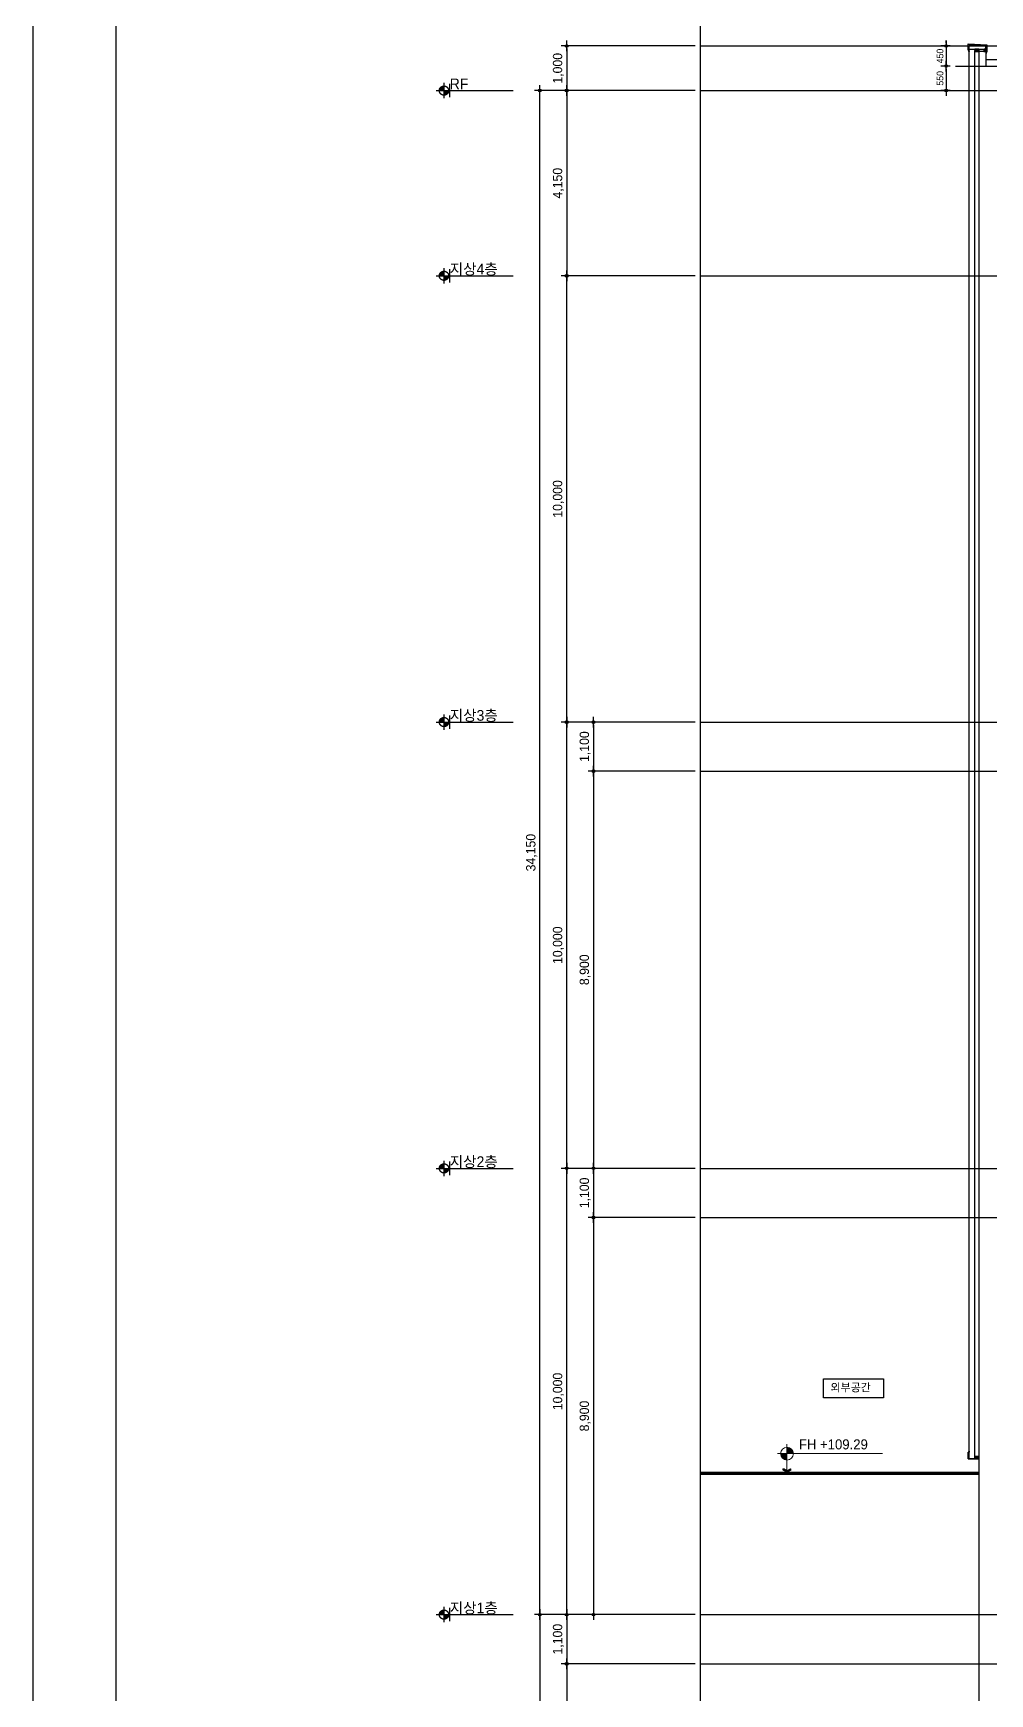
# Model space of a CAD drawing. Header units: millimetres. Extents: x 11948722 to 13111668, y -10771712 to -10232988.
# Drawn here: x 12051412 to 12072851, y -10567937 to -10530727 of the extents above; entities that cross this region are included whole.
import ezdxf
from ezdxf.enums import TextEntityAlignment as Align

# ---------------------------------------------------------------- set-up
doc = ezdxf.new("R2010")
doc.units = ezdxf.units.MM
doc.header["$LTSCALE"] = 150
doc.header["$MEASUREMENT"] = 0
for name, pattern in [('CEN', [6.2, 6, -0.1, 0, -0.1]), ('Xref-계단단면도$0$CEN', [62, 60, -1, 0, -1]), ('Xref-계단단면도$0$CENTERk1', [12.3, 10, -1, 0.3, -1])]:
    doc.linetypes.add(name, pattern=pattern)
doc.layers.get('0').update_dxf_attribs({"linetype": 'CONTINUOUS'})
doc.layers.get('Defpoints').update_dxf_attribs({"color": 117, "linetype": 'CONTINUOUS'})
for name, color, linetype in [('A-FIN-4', 9, 'CONTINUOUS'), ('A-STEEL-7', 7, 'CONTINUOUS'), ('A-중심선', 10, 'CEN'), ('CON-C', 2, 'CONTINUOUS'), ('ELE-3', 7, 'CONTINUOUS'), ('FIN-1', 9, 'CONTINUOUS'), ('PIR판넬', 4, 'CONTINUOUS'), ('Xref-계단단면도$0$3 dim0', 7, 'CONTINUOUS'), ('Xref-계단단면도$0$A-TEX-SYM', 3, 'CONTINUOUS'), ('Xref-계단단면도$0$A-TXT-3.0', 3, 'CONTINUOUS'), ('Xref-계단단면도$0$CEN', 1, 'CONTINUOUS'), ('Xref-계단단면도$0$DIM', 7, 'CONTINUOUS'), ('Xref-계단단면도$0$Dimtxt_011-237-1261', 253, 'CONTINUOUS'), ('Xref-계단단면도$0$square', 143, 'CONTINUOUS'), ('Xref-계단단면도$0$stru_011-237-1261', 3, 'CONTINUOUS'), ('Xref-계단단면도$0$SYM', 7, 'CONTINUOUS'), ('Xref-계단단면도$0$SYM-1', 7, 'CONTINUOUS'), ('Xref-계단단면도$0$TEX', 3, 'CONTINUOUS'), ('Xref-계단단면도$0$TEX-SYM', 3, 'CONTINUOUS'), ('판넬_PIR 우레탄', 4, 'CONTINUOUS')]:
    doc.layers.add(name, color=color, linetype=linetype)
doc.layers.add('Xref-계단단면도$0$박스', color=6, linetype='CONTINUOUS', lineweight=15)
doc.styles.add('Xref-계단단면도$0$나눔고딕 Se', font='')
doc.styles.add('Xref-계단단면도$0$돋움', font='')
doc.styles.get('Xref-계단단면도$0$나눔고딕 Se').set_extended_font_data('Dotum')
doc.styles.get('Xref-계단단면도$0$돋움').set_extended_font_data('Dotum')
doc.dimstyles.new('Xref-계단단면도$0$A1-100', dxfattribs={"dimtxt": 3, "dimasz": 1, "dimexe": 2, "dimexo": 2, "dimgap": 1, "dimtad": 1, "dimdec": 0, "dimzin": 12, "dimdsep": 46, "dimlunit": 6, "dimtxsty": 'Xref-계단단면도$0$나눔고딕 Se', "dimblk1": 'Xref-계단단면도$0$DIMDOT', "dimblk2": 'Xref-계단단면도$0$DIMDOT', "dimsah": 1, "dimcen": -1, "dimdle": 2, "dimclrd": 256, "dimclre": 256, "dimclrt": 3, "dimadec": 0, "dimazin": 0, "dimtfac": 1, "dimtdec": 0, "dimtix": 1, "dimtmove": 2, "dimatfit": 3, "dimldrblk": 'Xref-계단단면도$0$DIMDOT', "dimfxl": 1, "dimtvp": 1, "dimtolj": 1, "dimtzin": 12, "dimlwd": -1, "dimlwe": -1, "dimarcsym": 0})

# ---------------------------------------------------------------- blocks, each defined once
blk = doc.blocks.new('Xref-계단단면도$0$DIMDOT')
at = {"color": 0}
blk.add_line((-2, 0), (2, 0), dxfattribs=at)
for radius in [0.5, 0.25]:
    blk.add_circle((0, 0), radius, dxfattribs=at)
blk = doc.blocks.new('*D737')
at = {"layer": 'Defpoints', "color": 0, "transparency": 16777216}
for p in [(12062768, -10532013), (12066368, -10532013), (12066368, -10566163)]:
    blk.add_point(p, dxfattribs=at)
at = {"layer": 'Xref-계단단면도$0$3 dim0', "transparency": 16777216}
for p, q in [((12066248, -10532013), (12062648, -10532013)), ((12062768, -10566103), (12062768, -10532073)), ((12066248, -10566163), (12062648, -10566163))]:
    blk.add_line(p, q, dxfattribs=at)
at = {"layer": 'Xref-계단단면도$0$3 dim0', "transparency": 16777216, "xscale": 60, "yscale": 60, "zscale": 60}
for p, rotation in [((12062768, -10532013), 90), ((12062768, -10566163), 270)]:
    blk.add_blockref('Xref-계단단면도$0$DIMDOT', p, dxfattribs=dict(at, rotation=rotation))
at = {"layer": 'Xref-계단단면도$0$3 dim0', "color": 3, "transparency": 16777216, "insert": (12062583, -10549088), "char_height": 210, "attachment_point": 5, "rotation": 90, "style": 'Xref-계단단면도$0$나눔고딕 Se'}
blk.add_mtext('\\A1;34,150', dxfattribs=at)
blk = doc.blocks.new('*D738')
at = {"layer": 'Defpoints', "color": 0, "transparency": 16777216}
for p in [(12066368, -10566163), (12062768, -10576163), (12066368, -10576163)]:
    blk.add_point(p, dxfattribs=at)
at = {"layer": 'Xref-계단단면도$0$3 dim0', "transparency": 16777216}
for p, q in [((12066248, -10566163), (12062648, -10566163)), ((12062768, -10566223), (12062768, -10576103)), ((12066248, -10576163), (12062648, -10576163))]:
    blk.add_line(p, q, dxfattribs=at)
at = {"layer": 'Xref-계단단면도$0$3 dim0', "transparency": 16777216, "xscale": 60, "yscale": 60, "zscale": 60}
for p, rotation in [((12062768, -10566163), 90), ((12062768, -10576163), 270)]:
    blk.add_blockref('Xref-계단단면도$0$DIMDOT', p, dxfattribs=dict(at, rotation=rotation))
at = {"layer": 'Xref-계단단면도$0$3 dim0', "color": 3, "transparency": 16777216, "insert": (12062583, -10571163), "char_height": 210, "attachment_point": 5, "rotation": 90, "style": 'Xref-계단단면도$0$나눔고딕 Se'}
blk.add_mtext('\\A1;10,000', dxfattribs=at)
blk = doc.blocks.new('*D739')
at = {"layer": 'Defpoints', "color": 0, "transparency": 16777216}
for p in [(12066368, -10532013), (12063368, -10536163), (12066368, -10536163)]:
    blk.add_point(p, dxfattribs=at)
at = {"layer": 'Xref-계단단면도$0$3 dim0', "transparency": 16777216}
for p, q in [((12066248, -10532013), (12063248, -10532013)), ((12063368, -10532073), (12063368, -10536103)), ((12066248, -10536163), (12063248, -10536163))]:
    blk.add_line(p, q, dxfattribs=at)
at = {"layer": 'Xref-계단단면도$0$3 dim0', "transparency": 16777216, "xscale": 60, "yscale": 60, "zscale": 60}
for p, rotation in [((12063368, -10532013), 90), ((12063368, -10536163), 270)]:
    blk.add_blockref('Xref-계단단면도$0$DIMDOT', p, dxfattribs=dict(at, rotation=rotation))
at = {"layer": 'Xref-계단단면도$0$3 dim0', "color": 3, "transparency": 16777216, "insert": (12063183, -10534088), "char_height": 210, "attachment_point": 5, "rotation": 90, "style": 'Xref-계단단면도$0$나눔고딕 Se'}
blk.add_mtext('\\A1;4,150', dxfattribs=at)
blk = doc.blocks.new('*D740')
at = {"layer": 'Defpoints', "color": 0, "transparency": 16777216}
for p in [(12063368, -10536163), (12066368, -10536163), (12066368, -10546163)]:
    blk.add_point(p, dxfattribs=at)
at = {"layer": 'Xref-계단단면도$0$3 dim0', "transparency": 16777216}
for p, q in [((12066248, -10536163), (12063248, -10536163)), ((12063368, -10546103), (12063368, -10536223)), ((12066248, -10546163), (12063248, -10546163))]:
    blk.add_line(p, q, dxfattribs=at)
at = {"layer": 'Xref-계단단면도$0$3 dim0', "transparency": 16777216, "xscale": 60, "yscale": 60, "zscale": 60}
for p, rotation in [((12063368, -10536163), 90), ((12063368, -10546163), 270)]:
    blk.add_blockref('Xref-계단단면도$0$DIMDOT', p, dxfattribs=dict(at, rotation=rotation))
at = {"layer": 'Xref-계단단면도$0$3 dim0', "color": 3, "transparency": 16777216, "insert": (12063183, -10541163), "char_height": 210, "attachment_point": 5, "rotation": 90, "style": 'Xref-계단단면도$0$나눔고딕 Se'}
blk.add_mtext('\\A1;10,000', dxfattribs=at)
blk = doc.blocks.new('*D741')
at = {"layer": 'Defpoints', "color": 0, "transparency": 16777216}
for p in [(12066368, -10567263), (12063368, -10576163), (12066368, -10576163)]:
    blk.add_point(p, dxfattribs=at)
at = {"layer": 'Xref-계단단면도$0$3 dim0', "transparency": 16777216}
for p, q in [((12066248, -10567263), (12063248, -10567263)), ((12063368, -10567323), (12063368, -10576103)), ((12066248, -10576163), (12063248, -10576163))]:
    blk.add_line(p, q, dxfattribs=at)
at = {"layer": 'Xref-계단단면도$0$3 dim0', "transparency": 16777216, "xscale": 60, "yscale": 60, "zscale": 60}
for p, rotation in [((12063368, -10567263), 90), ((12063368, -10576163), 270)]:
    blk.add_blockref('Xref-계단단면도$0$DIMDOT', p, dxfattribs=dict(at, rotation=rotation))
at = {"layer": 'Xref-계단단면도$0$3 dim0', "color": 3, "transparency": 16777216, "insert": (12063183, -10571713), "char_height": 210, "attachment_point": 5, "rotation": 90, "style": 'Xref-계단단면도$0$나눔고딕 Se'}
blk.add_mtext('\\A1;8,900', dxfattribs=at)
blk = doc.blocks.new('*D747')
at = {"layer": 'Defpoints', "color": 0, "transparency": 16777216}
for p in [(12063368, -10546163), (12066368, -10546163), (12066368, -10556163)]:
    blk.add_point(p, dxfattribs=at)
at = {"layer": 'Xref-계단단면도$0$3 dim0', "transparency": 16777216}
for p, q in [((12066248, -10546163), (12063248, -10546163)), ((12063368, -10556103), (12063368, -10546223)), ((12066248, -10556163), (12063248, -10556163))]:
    blk.add_line(p, q, dxfattribs=at)
at = {"layer": 'Xref-계단단면도$0$3 dim0', "transparency": 16777216, "xscale": 60, "yscale": 60, "zscale": 60}
for p, rotation in [((12063368, -10546163), 90), ((12063368, -10556163), 270)]:
    blk.add_blockref('Xref-계단단면도$0$DIMDOT', p, dxfattribs=dict(at, rotation=rotation))
at = {"layer": 'Xref-계단단면도$0$3 dim0', "color": 3, "transparency": 16777216, "insert": (12063183, -10551163), "char_height": 210, "attachment_point": 5, "rotation": 90, "style": 'Xref-계단단면도$0$나눔고딕 Se'}
blk.add_mtext('\\A1;10,000', dxfattribs=at)
blk = doc.blocks.new('*D748')
at = {"layer": 'Defpoints', "color": 0, "transparency": 16777216}
for p in [(12063368, -10556163), (12066368, -10556163), (12066368, -10566163)]:
    blk.add_point(p, dxfattribs=at)
at = {"layer": 'Xref-계단단면도$0$3 dim0', "transparency": 16777216}
for p, q in [((12066248, -10556163), (12063248, -10556163)), ((12063368, -10566103), (12063368, -10556223)), ((12066248, -10566163), (12063248, -10566163))]:
    blk.add_line(p, q, dxfattribs=at)
at = {"layer": 'Xref-계단단면도$0$3 dim0', "transparency": 16777216, "xscale": 60, "yscale": 60, "zscale": 60}
for p, rotation in [((12063368, -10556163), 90), ((12063368, -10566163), 270)]:
    blk.add_blockref('Xref-계단단면도$0$DIMDOT', p, dxfattribs=dict(at, rotation=rotation))
at = {"layer": 'Xref-계단단면도$0$3 dim0', "color": 3, "transparency": 16777216, "insert": (12063183, -10561163), "char_height": 210, "attachment_point": 5, "rotation": 90, "style": 'Xref-계단단면도$0$나눔고딕 Se'}
blk.add_mtext('\\A1;10,000', dxfattribs=at)
blk = doc.blocks.new('*D752')
at = {"layer": 'Defpoints', "color": 0, "transparency": 16777216}
for p in [(12066368, -10566163), (12063368, -10567263), (12066368, -10567263)]:
    blk.add_point(p, dxfattribs=at)
at = {"layer": 'Xref-계단단면도$0$3 dim0', "transparency": 16777216}
for p, q in [((12066248, -10566163), (12063248, -10566163)), ((12063368, -10566223), (12063368, -10567203)), ((12066248, -10567263), (12063248, -10567263))]:
    blk.add_line(p, q, dxfattribs=at)
at = {"layer": 'Xref-계단단면도$0$3 dim0', "transparency": 16777216, "xscale": 60, "yscale": 60, "zscale": 60}
for p, rotation in [((12063368, -10566163), 90), ((12063368, -10567263), 270)]:
    blk.add_blockref('Xref-계단단면도$0$DIMDOT', p, dxfattribs=dict(at, rotation=rotation))
at = {"layer": 'Xref-계단단면도$0$3 dim0', "color": 3, "transparency": 16777216, "insert": (12063183, -10566713), "char_height": 210, "attachment_point": 5, "rotation": 90, "style": 'Xref-계단단면도$0$나눔고딕 Se'}
blk.add_mtext('\\A1;1,100', dxfattribs=at)
blk = doc.blocks.new('*D755')
at = {"layer": 'Defpoints', "color": 0, "transparency": 16777216}
for p in [(12066368, -10557263), (12063968, -10566163), (12066368, -10566163)]:
    blk.add_point(p, dxfattribs=at)
at = {"layer": 'Xref-계단단면도$0$3 dim0', "transparency": 16777216}
for p, q in [((12066248, -10557263), (12063848, -10557263)), ((12063968, -10557323), (12063968, -10566103)), ((12066248, -10566163), (12063848, -10566163))]:
    blk.add_line(p, q, dxfattribs=at)
at = {"layer": 'Xref-계단단면도$0$3 dim0', "transparency": 16777216, "xscale": 60, "yscale": 60, "zscale": 60}
for p, rotation in [((12063968, -10557263), 90), ((12063968, -10566163), 270)]:
    blk.add_blockref('Xref-계단단면도$0$DIMDOT', p, dxfattribs=dict(at, rotation=rotation))
at = {"layer": 'Xref-계단단면도$0$3 dim0', "color": 3, "transparency": 16777216, "insert": (12063783, -10561713), "char_height": 210, "attachment_point": 5, "rotation": 90, "style": 'Xref-계단단면도$0$나눔고딕 Se'}
blk.add_mtext('\\A1;8,900', dxfattribs=at)
blk = doc.blocks.new('*D756')
at = {"layer": 'Defpoints', "color": 0, "transparency": 16777216}
for p in [(12066368, -10556163), (12063968, -10557263), (12066368, -10557263)]:
    blk.add_point(p, dxfattribs=at)
at = {"layer": 'Xref-계단단면도$0$3 dim0', "transparency": 16777216}
for p, q in [((12066248, -10556163), (12063848, -10556163)), ((12063968, -10556223), (12063968, -10557203)), ((12066248, -10557263), (12063848, -10557263))]:
    blk.add_line(p, q, dxfattribs=at)
at = {"layer": 'Xref-계단단면도$0$3 dim0', "transparency": 16777216, "xscale": 60, "yscale": 60, "zscale": 60}
for p, rotation in [((12063968, -10556163), 90), ((12063968, -10557263), 270)]:
    blk.add_blockref('Xref-계단단면도$0$DIMDOT', p, dxfattribs=dict(at, rotation=rotation))
at = {"layer": 'Xref-계단단면도$0$3 dim0', "color": 3, "transparency": 16777216, "insert": (12063783, -10556713), "char_height": 210, "attachment_point": 5, "rotation": 90, "style": 'Xref-계단단면도$0$나눔고딕 Se'}
blk.add_mtext('\\A1;1,100', dxfattribs=at)
blk = doc.blocks.new('*D757')
at = {"layer": 'Defpoints', "color": 0, "transparency": 16777216}
for p in [(12066368, -10547263), (12063968, -10556163), (12066368, -10556163)]:
    blk.add_point(p, dxfattribs=at)
at = {"layer": 'Xref-계단단면도$0$3 dim0', "transparency": 16777216}
for p, q in [((12066248, -10547263), (12063848, -10547263)), ((12063968, -10547323), (12063968, -10556103)), ((12066248, -10556163), (12063848, -10556163))]:
    blk.add_line(p, q, dxfattribs=at)
at = {"layer": 'Xref-계단단면도$0$3 dim0', "transparency": 16777216, "xscale": 60, "yscale": 60, "zscale": 60}
for p, rotation in [((12063968, -10547263), 90), ((12063968, -10556163), 270)]:
    blk.add_blockref('Xref-계단단면도$0$DIMDOT', p, dxfattribs=dict(at, rotation=rotation))
at = {"layer": 'Xref-계단단면도$0$3 dim0', "color": 3, "transparency": 16777216, "insert": (12063783, -10551713), "char_height": 210, "attachment_point": 5, "rotation": 90, "style": 'Xref-계단단면도$0$나눔고딕 Se'}
blk.add_mtext('\\A1;8,900', dxfattribs=at)
blk = doc.blocks.new('*D758')
at = {"layer": 'Defpoints', "color": 0, "transparency": 16777216}
for p in [(12066368, -10546163), (12063968, -10547263), (12066368, -10547263)]:
    blk.add_point(p, dxfattribs=at)
at = {"layer": 'Xref-계단단면도$0$3 dim0', "transparency": 16777216}
for p, q in [((12066248, -10546163), (12063848, -10546163)), ((12063968, -10546223), (12063968, -10547203)), ((12066248, -10547263), (12063848, -10547263))]:
    blk.add_line(p, q, dxfattribs=at)
at = {"layer": 'Xref-계단단면도$0$3 dim0', "transparency": 16777216, "xscale": 60, "yscale": 60, "zscale": 60}
for p, rotation in [((12063968, -10546163), 90), ((12063968, -10547263), 270)]:
    blk.add_blockref('Xref-계단단면도$0$DIMDOT', p, dxfattribs=dict(at, rotation=rotation))
at = {"layer": 'Xref-계단단면도$0$3 dim0', "color": 3, "transparency": 16777216, "insert": (12063783, -10546713), "char_height": 210, "attachment_point": 5, "rotation": 90, "style": 'Xref-계단단면도$0$나눔고딕 Se'}
blk.add_mtext('\\A1;1,100', dxfattribs=at)
blk = doc.blocks.new('Xref-계단단면도$0$arrow1')
for p, q in [((0, 0), (0.29, 0.5)), ((0, 0), (0.29, -0.5)), ((0.16, 0), (0.41, 0.43)), ((0.16, 0), (0.41, -0.43)), ((0.29, 0.5), (0.41, 0.43)), ((0.29, -0.5), (0.41, -0.43))]:
    blk.add_line(p, q)
blk = doc.blocks.new('*D1042')
at = {"layer": 'Defpoints', "color": 0, "transparency": 16777216}
for p in [(12066368, -10531013), (12063368, -10532013), (12066368, -10532013)]:
    blk.add_point(p, dxfattribs=at)
at = {"layer": 'Xref-계단단면도$0$3 dim0', "transparency": 16777216}
for p, q in [((12066248, -10531013), (12063248, -10531013)), ((12063368, -10531073), (12063368, -10531953)), ((12066248, -10532013), (12063248, -10532013))]:
    blk.add_line(p, q, dxfattribs=at)
at = {"layer": 'Xref-계단단면도$0$3 dim0', "transparency": 16777216, "xscale": 60, "yscale": 60, "zscale": 60}
for p, rotation in [((12063368, -10531013), 90), ((12063368, -10532013), 270)]:
    blk.add_blockref('Xref-계단단면도$0$DIMDOT', p, dxfattribs=dict(at, rotation=rotation))
at = {"layer": 'Xref-계단단면도$0$3 dim0', "color": 3, "transparency": 16777216, "insert": (12063183, -10531513), "char_height": 210, "attachment_point": 5, "rotation": 90, "style": 'Xref-계단단면도$0$나눔고딕 Se'}
blk.add_mtext('\\A1;1,000', dxfattribs=at)
blk = doc.blocks.new('Xref-계단단면도$0$square100x50')
at = {"layer": 'Xref-계단단면도$0$CEN', "linetype": 'Xref-계단단면도$0$CENTERk1', "ltscale": 0.01}
for p, q in [((-45, 5), (45, 45)), ((-45, 45), (45, 5))]:
    blk.add_line(p, q, dxfattribs=at)
at = {"layer": 'Xref-계단단면도$0$stru_011-237-1261'}
for points in [[(50, 42, 0.414214), (42, 50), (-42, 50, 0.414214), (-50, 42), (-50, 8, 0.414214), (-42, 0), (42, 0, 0.414214), (50, 8)], [(47, 42, 0.414214), (42, 47), (-42, 47, 0.414214), (-47, 42), (-47, 8, 0.414214), (-42, 3), (42, 3, 0.414214), (47, 8)]]:
    blk.add_lwpolyline(points, format="xyb", close=True, dxfattribs=at)
blk = doc.blocks.new('Xref-계단단면도$0$square50x50x2.3')
at = {"layer": 'Xref-계단단면도$0$CEN', "linetype": 'Xref-계단단면도$0$CENTERk1', "ltscale": 0.01}
for p, q in [((-20, 5), (20, 45)), ((-20, 45), (20, 5))]:
    blk.add_line(p, q, dxfattribs=at)
at = {"layer": 'Xref-계단단면도$0$stru_011-237-1261'}
for points in [[(-17, 50, 0.414214), (-25, 42), (-25, 8, 0.414214), (-17, 0), (17, 0, 0.414214), (25, 8), (25, 42, 0.414214), (17, 50)], [(-17, 3), (17, 3, 0.414214), (22, 8), (22, 42, 0.414214), (17, 47), (-17, 47, 0.414214), (-22, 42), (-22, 8, 0.414214)]]:
    blk.add_lwpolyline(points, format="xyb", close=True, dxfattribs=at)
blk = doc.blocks.new('각-50X100')
at = {"layer": 'A-STEEL-7', "color": 1}
for p, q in [((-22.7, -2.3), (22.7, -97.7)), ((-22.7, -97.7), (22.7, -2.3))]:
    blk.add_line(p, q, dxfattribs=at)
at = {"layer": 'A-STEEL-7'}
blk.add_lwpolyline([(-25, 0), (25, 0), (25, -100), (-25, -100)], close=True, dxfattribs=at)
at = {"layer": 'A-STEEL-7', "color": 251}
blk.add_lwpolyline([(-22.7, -2.3), (22.7, -2.3), (22.7, -97.7), (-22.7, -97.7)], close=True, dxfattribs=at)
blk = doc.blocks.new('*D1310')
at = {"layer": 'Defpoints', "color": 0, "transparency": 16777216}
for p in [(12072082, -10531463), (12071871, -10532013), (12072082, -10532013)]:
    blk.add_point(p, dxfattribs=at)
at = {"layer": 'Xref-계단단면도$0$3 dim0', "transparency": 16777216}
for p, q in [((12071962, -10531463), (12071751, -10531463)), ((12071871, -10531523), (12071871, -10531953)), ((12071962, -10532013), (12071751, -10532013))]:
    blk.add_line(p, q, dxfattribs=at)
at = {"layer": 'Xref-계단단면도$0$3 dim0', "transparency": 16777216, "xscale": 60, "yscale": 60, "zscale": 60}
for p, rotation in [((12071871, -10531463), 90), ((12071871, -10532013), 270)]:
    blk.add_blockref('Xref-계단단면도$0$DIMDOT', p, dxfattribs=dict(at, rotation=rotation))
at = {"layer": 'Xref-계단단면도$0$3 dim0', "color": 3, "transparency": 16777216, "insert": (12071736, -10531738), "char_height": 150, "attachment_point": 5, "rotation": 90, "style": 'Xref-계단단면도$0$나눔고딕 Se'}
blk.add_mtext('\\A1;550', dxfattribs=at)
blk = doc.blocks.new('*D1311')
at = {"layer": 'Defpoints', "color": 0, "transparency": 16777216}
for p in [(12072082, -10531013), (12071871, -10531463), (12072082, -10531463)]:
    blk.add_point(p, dxfattribs=at)
at = {"layer": 'Xref-계단단면도$0$3 dim0', "transparency": 16777216}
for p, q in [((12071871, -10530953), (12071871, -10530893)), ((12071962, -10531013), (12071751, -10531013)), ((12071871, -10531013), (12071871, -10531463)), ((12071962, -10531463), (12071751, -10531463)), ((12071871, -10531523), (12071871, -10531583))]:
    blk.add_line(p, q, dxfattribs=at)
at = {"layer": 'Xref-계단단면도$0$3 dim0', "transparency": 16777216, "xscale": 60, "yscale": 60, "zscale": 60}
for p, rotation in [((12071871, -10531013), 270), ((12071871, -10531463), 90)]:
    blk.add_blockref('Xref-계단단면도$0$DIMDOT', p, dxfattribs=dict(at, rotation=rotation))
at = {"layer": 'Xref-계단단면도$0$3 dim0', "color": 3, "transparency": 16777216, "insert": (12071736, -10531238), "char_height": 150, "attachment_point": 5, "rotation": 90, "style": 'Xref-계단단면도$0$나눔고딕 Se'}
blk.add_mtext('\\A1;450', dxfattribs=at)

msp = doc.modelspace()

# ---------------------------------------------------------------- hatches: boundary and pattern name
at = {"layer": 'Xref-계단단면도$0$SYM', "linetype": 'Xref-계단단면도$0$CEN'}
h = msp.add_hatch(color=7, dxfattribs=at)
h.paths.add_polyline_path([(12060721.8, -10532012.8), (12060618.6, -10532012.8), (12060618.6, -10532116, 0.4142136)])
h.paths.add_polyline_path([(12060618.6, -10531909.6, 0.4142136), (12060515.3, -10532012.8), (12060618.6, -10532012.8)])
h = msp.add_hatch(color=7, dxfattribs=at)
h.paths.add_polyline_path([(12060721.8, -10536162.8), (12060618.6, -10536162.8), (12060618.6, -10536266, 0.4142136)])
h.paths.add_polyline_path([(12060618.6, -10536059.6, 0.4142136), (12060515.3, -10536162.8), (12060618.6, -10536162.8)])
h = msp.add_hatch(color=7, dxfattribs=at)
h.paths.add_polyline_path([(12060721.8, -10546162.8), (12060618.6, -10546162.8), (12060618.6, -10546266, 0.4142136)])
h.paths.add_polyline_path([(12060618.6, -10546059.6, 0.4142136), (12060515.3, -10546162.8), (12060618.6, -10546162.8)])
h = msp.add_hatch(color=7, dxfattribs=at)
h.paths.add_polyline_path([(12060721.8, -10556162.8), (12060618.6, -10556162.8), (12060618.6, -10556266, 0.4142136)])
h.paths.add_polyline_path([(12060618.6, -10556059.6, 0.4142136), (12060515.3, -10556162.8), (12060618.6, -10556162.8)])
h = msp.add_hatch(color=7, dxfattribs=at)
h.paths.add_polyline_path([(12060721.8, -10566162.8), (12060618.6, -10566162.8), (12060618.6, -10566266, 0.4142136)])
h.paths.add_polyline_path([(12060618.6, -10566059.6, 0.4142136), (12060515.3, -10566162.8), (12060618.6, -10566162.8)])
at = {"layer": 'Xref-계단단면도$0$박스', "ltscale": 0.1}
h = msp.add_hatch(dxfattribs=at)
h.set_pattern_fill('ANSI31', color=256, scale=0.179786)
h.set_pattern_definition([(45, (-111296.794203, 14290), (-0.015890984760856, 0.015890984760856), [])])
h.paths.add_polyline_path([(12068305.1, -10562412.3), (12068305.1, -10562556.1), (12068448.9, -10562556.1, 0.4142136)])
h.paths.add_polyline_path([(12068305.1, -10562556.1), (12068161.3, -10562556.1, 0.4142136), (12068305.1, -10562699.9)])

# ---------------------------------------------------------------- linework, layer by layer
at = {"layer": 'A-FIN-4'}
msp.add_line((12072763.6, -10531312.8), (12076563.6, -10531312.8), dxfattribs=at)
at = {"layer": 'A-중심선', "linetype": 'ByBlock', "ltscale": 0.5}
for p, q in [((12066368.4, -10531012.8), (12083994.3, -10531012.8)), ((12072081.9, -10531462.8), (12077179.3, -10531462.8)), ((12066368.4, -10532012.8), (12083994.3, -10532012.8)), ((12066368.4, -10536162.8), (12083994.3, -10536162.8)), ((12066368.4, -10546162.8), (12083994.3, -10546162.8)), ((12066368.4, -10547262.8), (12083994.3, -10547262.8)), ((12066368.4, -10556162.8), (12083994.3, -10556162.8)), ((12066368.4, -10557262.8), (12083994.3, -10557262.8)), ((12066368.4, -10566162.8), (12083994.3, -10566162.8)), ((12066368.4, -10567262.8), (12083994.3, -10567262.8))]:
    msp.add_line(p, q, dxfattribs=at)
at = {"layer": 'CON-C', "ltscale": 1200}
for p, q in [((12072613.6, -10579562.8), (12072613.6, -10531137.8)), ((12072763.6, -10531137.8), (12072763.6, -10531462.8)), ((12072763.6, -10531462.8), (12076563.6, -10531462.8))]:
    msp.add_line(p, q, dxfattribs=at)
at = {"layer": 'CON-C', "ltscale": 0.3}
msp.add_line((12072763.6, -10531137.8), (12072613.6, -10531137.8), dxfattribs=at)
at = {"layer": 'CON-C'}
for p, q in [((12066368.4, -10562972.8), (12072613.6, -10562972.8)), ((12066368.4, -10562982.8), (12072613.6, -10562982.8)), ((12066368.4, -10562992.8), (12072613.6, -10562992.8)), ((12066368.4, -10563002.8), (12072613.6, -10563002.8)), ((12066368.4, -10563012.8), (12072613.6, -10563012.8))]:
    msp.add_line(p, q, dxfattribs=at)
at = {"layer": 'Defpoints'}
for p, q in [((12060746.5, -10532162.8), (12060746.5, -10531862.8)), ((12060746.5, -10536312.8), (12060746.5, -10536012.8)), ((12060746.5, -10536312.8), (12060746.5, -10536012.8)), ((12060746.5, -10546312.8), (12060746.5, -10546012.8)), ((12060746.5, -10546312.8), (12060746.5, -10546012.8)), ((12060746.5, -10556312.8), (12060746.5, -10556012.8)), ((12060746.5, -10556312.8), (12060746.5, -10556012.8)), ((12060746.5, -10556312.8), (12060746.5, -10556012.8)), ((12060746.5, -10566312.8), (12060746.5, -10566012.8)), ((12060746.5, -10566312.8), (12060746.5, -10566012.8)), ((12060746.5, -10566312.8), (12060746.5, -10566012.8))]:
    msp.add_line(p, q, dxfattribs=at)
at = {"layer": 'Defpoints', "ltscale": 1200}
for points in [[(12051412.5, -10524159.4), (12095962.5, -10524159.4), (12095962.5, -10587159.4), (12051412.5, -10587159.4)], [(12053265.5, -10580484.4), (12094215.5, -10580484.4), (12094215.5, -10525959.4), (12053265.5, -10525959.4)], [(12066368.4, -10525959.4), (12083994.3, -10525959.4), (12083994.3, -10580443.8), (12066368.4, -10580443.8)]]:
    msp.add_lwpolyline(points, close=True, dxfattribs=at)
at = {"layer": 'ELE-3'}
msp.add_lwpolyline([(12072388.6, -10562499), (12072388.6, -10562525.2), (12072366, -10562525.2), (12072366, -10562672.8), (12072563.6, -10562672.8), (12072563.6, -10562674), (12072364.8, -10562674), (12072364.8, -10562524), (12072387.4, -10562524), (12072387.4, -10562499, -1), (12072389.8, -10562499), (12072389.8, -10562509), (12072388.6, -10562509)], format="xyb", dxfattribs=at)
at = {"layer": 'FIN-1'}
for p, q in [((12072365.1, -10530967.8), (12072787.6, -10530984.4)), ((12072365.1, -10531107.8), (12072365.1, -10530967.8)), ((12072367.5, -10530970.3), (12072785.2, -10530986.7)), ((12072367.5, -10531105.4), (12072367.5, -10530970.3)), ((12072785.2, -10530986.7), (12072785.2, -10531146)), ((12072787.6, -10530984.4), (12072787.6, -10531148.4)), ((12072383.8, -10531107.8), (12072365.1, -10531107.8)), ((12072386.2, -10531105.4), (12072367.5, -10531105.4)), ((12072383.8, -10531140.7), (12072383.8, -10531107.8)), ((12072386.2, -10531140.7), (12072386.2, -10531105.4)), ((12072386.2, -10531125.7), (12072388.6, -10531125.7)), ((12072388.6, -10531125.7), (12072388.6, -10531140.7)), ((12072763.6, -10531167.5), (12072766, -10531167.5)), ((12072785.2, -10531146), (12072766, -10531146)), ((12072766, -10531146), (12072766, -10531182.5)), ((12072787.6, -10531148.4), (12072768.4, -10531148.4)), ((12072768.4, -10531148.4), (12072768.4, -10531182.5))]:
    msp.add_line(p, q, dxfattribs=at)
for centre in [(12072386.2, -10531140.7), (12072766, -10531182.5)]:
    msp.add_arc(centre, 2.4, 180, 0, dxfattribs=at)
at = {"layer": 'PIR판넬', "ltscale": 1200}
for p, q in [((12072388.6, -10562672.8), (12072388.6, -10531012.8)), ((12072513.6, -10562672.8), (12072513.6, -10531112.8)), ((12072388.6, -10562672.8), (12072513.6, -10562672.8))]:
    msp.add_line(p, q, dxfattribs=at)
at = {"layer": 'Xref-계단단면도$0$SYM', "color": 7, "linetype": 'Xref-계단단면도$0$CEN'}
for p, q in [((12060446.5, -10532012.8), (12060790.6, -10532012.8)), ((12060618.6, -10531840.8), (12060618.6, -10532184.8)), ((12060446.5, -10536162.8), (12060790.6, -10536162.8)), ((12060618.6, -10535990.8), (12060618.6, -10536334.8)), ((12060446.5, -10546162.8), (12060790.6, -10546162.8)), ((12060618.6, -10545990.8), (12060618.6, -10546334.8)), ((12060446.5, -10556162.8), (12060790.6, -10556162.8)), ((12060618.6, -10555990.8), (12060618.6, -10556334.8)), ((12060446.5, -10566162.8), (12060790.6, -10566162.8)), ((12060618.6, -10565990.8), (12060618.6, -10566334.8))]:
    msp.add_line(p, q, dxfattribs=at)
for centre in [(12060618.6, -10532012.8), (12060618.6, -10536162.8), (12060618.6, -10546162.8), (12060618.6, -10556162.8), (12060618.6, -10566162.8)]:
    msp.add_circle(centre, 103.2, dxfattribs=at)
at = {"layer": 'Xref-계단단면도$0$SYM-1', "color": 7}
for p, q in [((12060446.5, -10532012.8), (12062168.4, -10532012.8)), ((12060446.5, -10536162.8), (12062168.4, -10536162.8)), ((12060446.5, -10546162.8), (12062168.4, -10546162.8)), ((12060446.5, -10556162.8), (12062168.4, -10556162.8)), ((12060446.5, -10566162.8), (12062168.4, -10566162.8))]:
    msp.add_line(p, q, dxfattribs=at)
at = {"layer": 'Xref-계단단면도$0$TEX-SYM'}
msp.add_lwpolyline([(12069120.9, -10560881.4), (12070465.3, -10560881.4), (12070465.3, -10561301.4), (12069120.9, -10561301.4)], close=True, dxfattribs=at)
at = {"layer": 'Xref-계단단면도$0$박스', "ltscale": 0.1}
for p, q in [((12068092.9, -10562556.1), (12070447, -10562556.1)), ((12068305.1, -10562343.9), (12068305.1, -10562556.1)), ((12068305.1, -10562941.9), (12068305.1, -10562556.1))]:
    msp.add_line(p, q, dxfattribs=at)
msp.add_circle((12068305.1, -10562556.1), 143.8, dxfattribs=at)
at = {"layer": '판넬_PIR 우레탄'}
for p, q in [((12072763.6, -10531012.8), (12072388.6, -10531012.8)), ((12072388.6, -10531087.8), (12072763.6, -10531087.8)), ((12072763.6, -10531087.8), (12072763.6, -10531012.8))]:
    msp.add_line(p, q, dxfattribs=at)

# ---------------------------------------------------------------- block references
at = {"layer": 'PIR판넬', "extrusion": (0, 0, -1), "zscale": -1, "rotation": 270}
msp.add_blockref('각-50X100', (-12072513.6, -10562647.8), dxfattribs=at)
at = {"layer": 'Xref-계단단면도$0$DIM', "ltscale": 0.1, "xscale": 187.5, "yscale": 187.5, "zscale": 187.5, "rotation": 90.00000000000001}
msp.add_blockref('Xref-계단단면도$0$arrow1', (12068305.1, -10562972.8), dxfattribs=at)
at = {"layer": 'Xref-계단단면도$0$Dimtxt_011-237-1261'}
msp.add_blockref('Xref-계단단면도$0$square50x50x2.3', (12072741, -10531137.8), dxfattribs=at)
at = {"layer": 'Xref-계단단면도$0$square', "ltscale": 0.5}
msp.add_blockref('Xref-계단단면도$0$square100x50', (12072563.6, -10531137.8), dxfattribs=at)

# ---------------------------------------------------------------- texts
at = {"layer": 'Xref-계단단면도$0$A-TEX-SYM', "style": 'Xref-계단단면도$0$돋움'}
msp.add_text('FH +109.29', height=225, dxfattribs=at).set_placement((12068571.8, -10562460.4))
at = {"layer": 'Xref-계단단면도$0$A-TXT-3.0', "style": 'Xref-계단단면도$0$돋움'}
for s, p in [('RF', (12060746.5, -10531862.8)), ('지상4층', (12060746.5, -10536012.8)), ('지상3층', (12060746.5, -10546012.8)), ('지상2층', (12060746.5, -10556012.8)), ('지상1층', (12060746.5, -10566012.8))]:
    msp.add_text(s, height=240, dxfattribs=at).set_placement(p, align=Align.MIDDLE_LEFT)
at = {"layer": 'Xref-계단단면도$0$TEX', "style": 'Xref-계단단면도$0$돋움'}
msp.add_text('외부공간', height=180, dxfattribs=at).set_placement((12069281.5, -10561073.3), align=Align.MIDDLE_LEFT)

# ---------------------------------------------------------------- dimensions: what is measured, and where the dimension line sits
at = {"layer": 'Xref-계단단면도$0$3 dim0'}
for base, p1, p2, angle, override, picture, middle in [((12063368.4, -10532012.8), (12066368.4, -10531012.8), (12066368.4, -10532012.8), 90, {"dimscale": 60, "dimtxt": 3.5}, '*D1042', (12063183, -10531512.8)), ((12071870.8, -10531462.8), (12072081.9, -10531012.8), (12072081.9, -10531462.8), 270, {"dimscale": 60, "dimtxt": 2.5}, '*D1311', (12071735.7, -10531237.8)), ((12071870.8, -10532012.8), (12072081.9, -10531462.8), (12072081.9, -10532012.8), 270, {"dimscale": 60, "dimtxt": 2.5}, '*D1310', (12071735.7, -10531737.8)), ((12062768.4, -10532012.8), (12066368.4, -10566162.8), (12066368.4, -10532012.8), 90, {"dimscale": 60, "dimtxt": 3.5}, '*D737', (12062583, -10549087.8)), ((12063368.4, -10536162.8), (12066368.4, -10532012.8), (12066368.4, -10536162.8), 90, {"dimscale": 60, "dimtxt": 3.5}, '*D739', (12063183, -10534087.8)), ((12063368.4, -10536162.8), (12066368.4, -10546162.8), (12066368.4, -10536162.8), 270, {"dimscale": 60, "dimtxt": 3.5}, '*D740', (12063183, -10541162.8)), ((12063368.4, -10546162.8), (12066368.4, -10556162.8), (12066368.4, -10546162.8), 270, {"dimscale": 60, "dimtxt": 3.5}, '*D747', (12063183, -10551162.8)), ((12063968.4, -10547262.8), (12066368.4, -10546162.8), (12066368.4, -10547262.8), 90, {"dimscale": 60, "dimtxt": 3.5}, '*D758', (12063783, -10546712.8)), ((12063968.4, -10556162.8), (12066368.4, -10547262.8), (12066368.4, -10556162.8), 90, {"dimscale": 60, "dimtxt": 3.5}, '*D757', (12063783, -10551712.8)), ((12063368.4, -10556162.8), (12066368.4, -10566162.8), (12066368.4, -10556162.8), 270, {"dimscale": 60, "dimtxt": 3.5}, '*D748', (12063183, -10561162.8)), ((12063968.4, -10557262.8), (12066368.4, -10556162.8), (12066368.4, -10557262.8), 90, {"dimscale": 60, "dimtxt": 3.5}, '*D756', (12063783, -10556712.8)), ((12063968.4, -10566162.8), (12066368.4, -10557262.8), (12066368.4, -10566162.8), 90, {"dimscale": 60, "dimtxt": 3.5}, '*D755', (12063783, -10561712.8)), ((12062768.4, -10576162.8), (12066368.4, -10566162.8), (12066368.4, -10576162.8), 270, {"dimscale": 60, "dimtxt": 3.5}, '*D738', (12062583, -10571162.8)), ((12063368.4, -10567262.8), (12066368.4, -10566162.8), (12066368.4, -10567262.8), 90, {"dimscale": 60, "dimtxt": 3.5}, '*D752', (12063183, -10566712.8)), ((12063368.4, -10576162.8), (12066368.4, -10567262.8), (12066368.4, -10576162.8), 90, {"dimscale": 60, "dimtxt": 3.5}, '*D741', (12063183, -10571712.8))]:
    dim = msp.add_linear_dim(base=base, p1=p1, p2=p2, angle=angle, dimstyle='Xref-계단단면도$0$A1-100', override=override, dxfattribs=at)
    dim.commit()
    dim.dimension.update_dxf_attribs({"geometry": picture, "text_midpoint": middle})

doc.saveas('drawing.dxf')
